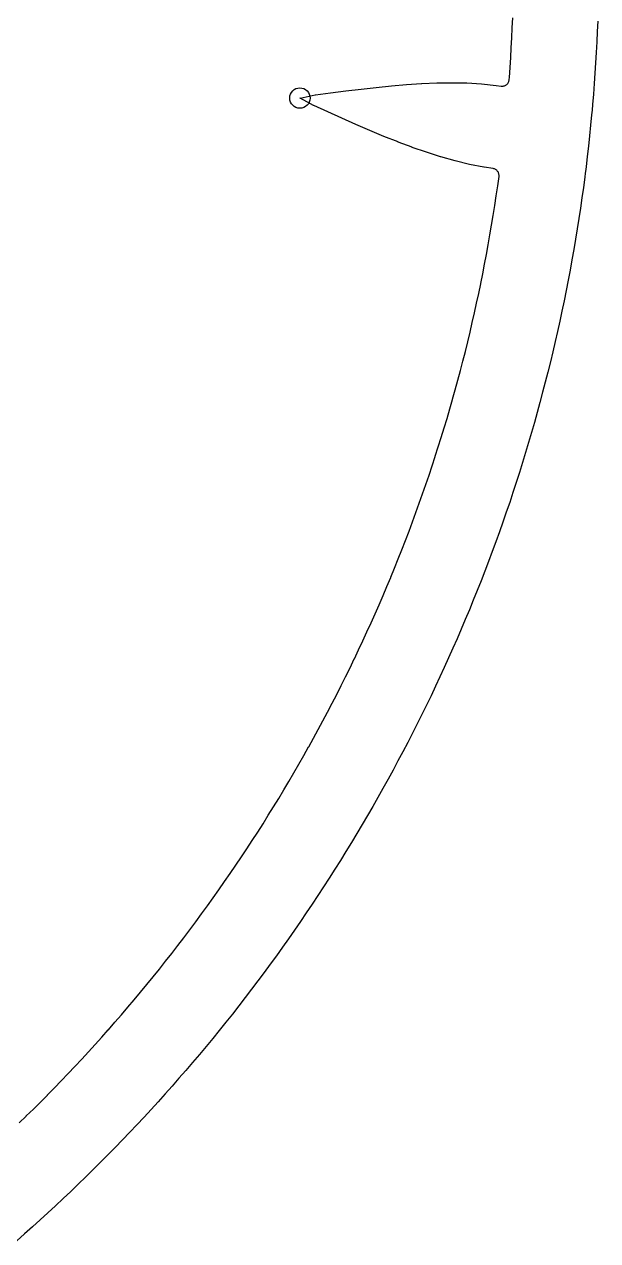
# Model space of a CAD drawing. Header units: millimetres. Extents: x -60 to 60, y -60 to 60.
# Drawn here: x 39.74 to 59.96, y -45.19 to -2.32 of the extents above; entities that cross this region are included whole.
import ezdxf

# ---------------------------------------------------------------- set-up
doc = ezdxf.new("R2010")
doc.units = ezdxf.units.MM
for name, color, linetype in [('CUT_INNER', 6, 'Continuous'), ('CUT_OUTER', 1, 'Continuous'), ('ENGRAVE', 7, 'Continuous')]:
    doc.layers.add(name, color=color, linetype=linetype)

msp = doc.modelspace()

# ---------------------------------------------------------------- linework, layer by layer
at = {"layer": 'CUT_INNER'}
msp.add_lwpolyline([(39.5569, -41.0396), (39.8069, -40.7972), (39.808, -40.7961), (40.0565, -40.5522), (40.0576, -40.5511), (40.3045, -40.3056), (40.3056, -40.3045), (40.5511, -40.0576), (40.5522, -40.0565), (40.7961, -39.808), (40.7972, -39.8069), (41.0396, -39.5569), (41.0407, -39.5558), (41.2816, -39.3044), (41.2826, -39.3033), (41.5219, -39.0503), (41.523, -39.0492), (41.7608, -38.7948), (41.7618, -38.7937), (41.998, -38.5378), (41.9991, -38.5367), (42.2337, -38.2794), (42.2347, -38.2783), (42.4678, -38.0196), (42.4688, -38.0184), (42.7003, -37.7583), (42.7013, -37.7571), (42.9311, -37.4956), (42.9322, -37.4944), (43.1604, -37.2314), (43.1614, -37.2303), (43.388, -36.9659), (43.389, -36.9647), (43.614, -36.699), (43.615, -36.6978), (43.8384, -36.4307), (43.8394, -36.4295), (44.0611, -36.161), (44.0621, -36.1598), (44.2822, -35.89), (44.2831, -35.8888), (44.5015, -35.6176), (44.5025, -35.6164), (44.7192, -35.3439), (44.7202, -35.3427), (44.9353, -35.0688), (44.9362, -35.0676), (45.1496, -34.7924), (45.1505, -34.7912), (45.3622, -34.5147), (45.3632, -34.5135), (45.5732, -34.2358), (45.5741, -34.2345), (45.7824, -33.9555), (45.7833, -33.9542), (45.9899, -33.6739), (45.9908, -33.6727), (46.1956, -33.3911), (46.1965, -33.3899), (46.3996, -33.107), (46.4005, -33.1058), (46.6019, -32.8217), (46.6028, -32.8204), (46.8024, -32.5351), (46.8033, -32.5339), (47.0012, -32.2473), (47.002, -32.2461), (47.1981, -31.9583), (47.199, -31.9571), (47.3933, -31.6681), (47.3942, -31.6669), (47.5868, -31.3767), (47.5876, -31.3755), (47.7784, -31.0842), (47.7792, -31.0829), (47.9682, -30.7904), (47.969, -30.7891), (48.1562, -30.4955), (48.1571, -30.4942), (48.3425, -30.1995), (48.3433, -30.1982), (48.5268, -29.9023), (48.5276, -29.901), (48.7094, -29.6039), (48.7102, -29.6026), (48.8901, -29.3045), (48.8909, -29.3032), (49.069, -29.004), (49.0698, -29.0027), (49.2461, -28.7023), (49.2468, -28.701), (49.4213, -28.3996), (49.422, -28.3983), (49.5946, -28.0959), (49.5953, -28.0945), (49.766, -27.791), (49.7668, -27.7897), (49.9356, -27.4851), (49.9364, -27.4838), (50.1033, -27.1782), (50.1041, -27.1769), (50.2691, -26.8703), (50.2699, -26.8689), (50.4331, -26.5613), (50.4338, -26.56), (50.5951, -26.2514), (50.5958, -26.25), (50.7552, -25.9404), (50.7559, -25.9391), (50.9134, -25.6285), (50.9141, -25.6272), (51.0697, -25.3156), (51.0704, -25.3143), (51.2241, -25.0018), (51.2248, -25.0004), (51.3765, -24.687), (51.3772, -24.6857), (51.5271, -24.3713), (51.5277, -24.3699), (51.6756, -24.0547), (51.6763, -24.0533), (51.8223, -23.7372), (51.8229, -23.7358), (51.9669, -23.4188), (51.9676, -23.4174), (52.1096, -23.0995), (52.1103, -23.0981), (52.2504, -22.7793), (52.251, -22.7779), (52.3892, -22.4583), (52.3898, -22.4568), (52.526, -22.1364), (52.5266, -22.135), (52.6608, -21.8137), (52.6614, -21.8122), (52.7937, -21.4901), (52.7943, -21.4887), (52.9246, -21.1658), (52.9251, -21.1644), (53.0534, -20.8407), (53.054, -20.8392), (53.1803, -20.5147), (53.1809, -20.5133), (53.3052, -20.188), (53.3057, -20.1866), (53.4281, -19.8606), (53.4286, -19.8591), (53.5489, -19.5324), (53.5494, -19.5309), (53.6678, -19.2034), (53.6683, -19.202), (53.7846, -18.8738), (53.7851, -18.8723), (53.8994, -18.5434), (53.8999, -18.542), (54.0121, -18.2123), (54.0126, -18.2109), (54.1229, -17.8806), (54.1233, -17.8791), (54.2316, -17.5482), (54.232, -17.5467), (54.3382, -17.2151), (54.3387, -17.2136), (54.4428, -16.8813), (54.4433, -16.8799), (54.5454, -16.547), (54.5458, -16.5455), (54.6459, -16.212), (54.6463, -16.2105), (54.7443, -15.8764), (54.7448, -15.8749), (54.8407, -15.5402), (54.8411, -15.5387), (54.935, -15.2034), (54.9354, -15.2019), (55.0273, -14.866), (55.0277, -14.8645), (55.1175, -14.5281), (55.1179, -14.5266), (55.2056, -14.1896), (55.2059, -14.1881), (55.2916, -13.8506), (55.292, -13.8491), (55.3755, -13.5111), (55.3759, -13.5096), (55.4574, -13.1711), (55.4578, -13.1696), (55.5372, -12.8305), (55.5375, -12.829), (55.6149, -12.4895), (55.6152, -12.488), (55.6904, -12.148), (55.6908, -12.1465), (55.7639, -11.8061), (55.7642, -11.8046), (55.8353, -11.4637), (55.8356, -11.4622), (55.9046, -11.1209), (55.9049, -11.1194), (55.9718, -10.7777), (55.9721, -10.7762), (56.0369, -10.434), (56.0372, -10.4325), (56.0998, -10.09), (56.1001, -10.0885), (56.1607, -9.7456), (56.161, -9.7441), (56.2194, -9.4008), (56.2197, -9.3993), (56.2761, -9.0557), (56.2763, -9.0542), (56.3306, -8.7102), (56.3308, -8.7087), (56.3829, -8.3644), (56.3832, -8.3629), (56.4332, -8.0183), (56.4334, -8.0168), (56.4791, -7.6877), (56.4813, -7.6634), (56.4811, -7.639), (56.4785, -7.6148), (56.4736, -7.5909), (56.4664, -7.5676), (56.4569, -7.5452), (56.4453, -7.5237), (56.4317, -7.5035), (56.4162, -7.4847), (56.3989, -7.4676), (56.38, -7.4522), (56.3597, -7.4386), (56.3382, -7.4272), (56.3156, -7.4179), (56.2923, -7.4108), (56.2684, -7.406), (55.9544, -7.3592), (55.9487, -7.3582), (55.4416, -7.2586), (55.4364, -7.2574), (54.932, -7.136), (54.9275, -7.1348), (54.4254, -6.9936), (54.4214, -6.9924), (53.9214, -6.8336), (53.918, -6.8325), (53.4197, -6.6582), (53.4169, -6.6572), (52.9199, -6.4699), (52.9176, -6.469), (52.4217, -6.271), (52.4199, -6.2703), (51.9247, -6.0638), (51.9234, -6.0632), (51.4292, -5.8505), (50.9339, -5.6325), (50.4392, -5.4106), (50.438, -5.41), (49.9483, -5.1841), (49.9416, -5.1808), (49.4619, -4.9235), (49.4571, -4.9206), (49.4622, -4.9194), (49.9963, -4.8124), (50.0037, -4.8111), (50.5378, -4.7371), (50.5391, -4.7369), (51.0753, -4.6683), (51.6122, -4.6035), (52.1489, -4.5432), (52.1503, -4.543), (52.6841, -4.4892), (52.686, -4.489), (53.2181, -4.4435), (53.2205, -4.4433), (53.7504, -4.4083), (53.7534, -4.4082), (54.2809, -4.3861), (54.2845, -4.386), (54.8091, -4.3791), (54.8132, -4.3792), (55.3346, -4.3898), (55.3394, -4.39), (55.8573, -4.4202), (55.8626, -4.4206), (56.3768, -4.4724), (56.3825, -4.4731), (56.5539, -4.4984), (56.5779, -4.5008), (56.602, -4.5008), (56.626, -4.4986), (56.6497, -4.494), (56.6728, -4.4871), (56.6952, -4.4781), (56.7165, -4.4669), (56.7368, -4.4538), (56.7556, -4.4387), (56.7729, -4.4219), (56.7885, -4.4035), (56.8023, -4.3837), (56.8141, -4.3627), (56.8238, -4.3406), (56.8313, -4.3177), (56.8366, -4.2942), (56.8396, -4.2703), (56.8455, -4.1939), (56.8456, -4.1924), (56.8702, -3.8451), (56.8703, -3.8435), (56.8927, -3.496), (56.8928, -3.4945), (56.9131, -3.1469), (56.9131, -3.1454), (56.9313, -2.7976), (56.9314, -2.7961), (56.9474, -2.4482), (56.9475, -2.4467), (56.9613, -2.0988)], dxfattribs=at)
at = {"layer": 'CUT_OUTER'}
msp.add_lwpolyline([(59.9594, -2.2077), (59.9447, -2.5755), (59.9278, -2.9433), (59.9086, -3.311), (59.8871, -3.6785), (59.8634, -4.0459), (59.8375, -4.4131), (59.8093, -4.7802), (59.7788, -5.1471), (59.7612, -5.3447), (59.746, -5.5145), (59.7111, -5.881), (59.6739, -6.2473), (59.6344, -6.6133), (59.5927, -6.9791), (59.5488, -7.3446), (59.5286, -7.5041), (59.5204, -7.5691), (59.5027, -7.7091), (59.4543, -8.0741), (59.4036, -8.4387), (59.3507, -8.8031), (59.2956, -9.1671), (59.2382, -9.5307), (59.1786, -9.894), (59.1168, -10.257), (59.0527, -10.6195), (58.9865, -10.9816), (58.918, -11.3434), (58.8473, -11.7047), (58.7743, -12.0655), (58.6992, -12.4259), (58.6218, -12.7859), (58.5423, -13.1453), (58.4605, -13.5043), (58.3766, -13.8627), (58.2904, -14.2207), (58.2021, -14.5781), (58.1115, -14.9349), (58.0188, -15.2912), (57.9239, -15.6469), (57.8268, -16.002), (57.7275, -16.3565), (57.626, -16.7104), (57.5224, -17.0637), (57.4166, -17.4163), (57.3087, -17.7683), (57.1986, -18.1196), (57.0863, -18.4703), (56.9719, -18.8202), (56.8554, -19.1694), (56.7367, -19.5179), (56.6159, -19.8657), (56.4929, -20.2127), (56.3678, -20.5589), (56.2406, -20.9044), (56.1113, -21.2491), (55.9798, -21.593), (55.8463, -21.9361), (55.7106, -22.2783), (55.5729, -22.6197), (55.4331, -22.9603), (55.2911, -23.3), (55.1471, -23.6388), (55.001, -23.9768), (54.8529, -24.3138), (54.7027, -24.6499), (54.5504, -24.9851), (54.3961, -25.3193), (54.2397, -25.6526), (54.0813, -25.9849), (53.9208, -26.3163), (53.7583, -26.6466), (53.5938, -26.976), (53.4273, -27.3043), (53.2587, -27.6316), (53.0882, -27.9579), (52.9156, -28.2831), (52.7411, -28.6073), (52.5646, -28.9304), (52.3861, -29.2523), (52.2056, -29.5732), (52.0232, -29.893), (51.8388, -30.2116), (51.6524, -30.5291), (51.4641, -30.8455), (51.2739, -31.1607), (51.0817, -31.4747), (50.8876, -31.7876), (50.6916, -32.0992), (50.4937, -32.4096), (50.2939, -32.7189), (50.0922, -33.0268), (49.8886, -33.3336), (49.6831, -33.6391), (49.4758, -33.9433), (49.2666, -34.2462), (49.0555, -34.5479), (48.8426, -34.8482), (48.6279, -35.1473), (48.4113, -35.445), (48.1929, -35.7413), (47.9727, -36.0364), (47.7507, -36.3301), (47.5269, -36.6224), (47.3013, -36.9133), (47.0739, -37.2028), (46.8447, -37.491), (46.6138, -37.7777), (46.3811, -38.063), (46.1467, -38.3469), (45.9105, -38.6293), (45.6726, -38.9103), (45.433, -39.1898), (45.1917, -39.4678), (44.9487, -39.7444), (44.704, -40.0194), (44.4576, -40.293), (44.2095, -40.565), (43.9598, -40.8355), (43.7084, -41.1045), (43.4553, -41.3719), (43.2007, -41.6377), (42.9444, -41.902), (42.6865, -42.1647), (42.4269, -42.4259), (42.1658, -42.6854), (41.9031, -42.9433), (41.6388, -43.1996), (41.373, -43.4543), (41.1056, -43.7073), (40.8366, -43.9587), (40.5661, -44.2085), (40.2941, -44.4566), (40.0206, -44.703), (39.7455, -44.9477), (39.469, -45.1907)], dxfattribs=at)
at = {"layer": 'ENGRAVE'}
msp.add_circle((49.4564, -4.9205), 0.36, dxfattribs=at)

doc.saveas('drawing.dxf')
